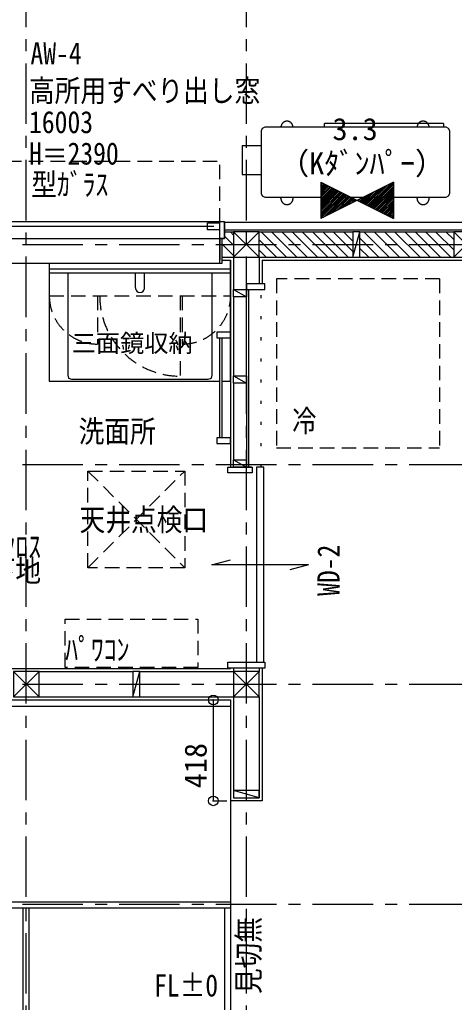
# Model space of a CAD drawing. Units: millimetres at full size, sheet at 1:50. Extents: x -16792 to 54909, y -26252 to 25759.
# Drawn here: x -2454 to -656, y 412 to 4480 of the extents above; entities that cross this region are included whole.
import ezdxf
from ezdxf.enums import TextEntityAlignment as Align

# ---------------------------------------------------------------- set-up
doc = ezdxf.new("R2010")
doc.units = ezdxf.units.MM
doc.header["$LTSCALE"] = 50
doc.header["$PDMODE"] = 32
doc.header["$PDSIZE"] = 40
for name, pattern in [('CHAIN1', [8, 5, -1, 1, -1]), ('DASHED1', [1.8, 1.2, -0.6]), ('DOTTED', [1.75, 0.25, -1.5])]:
    doc.linetypes.add(name, pattern=pattern)
for name, color, linetype, lineweight in [('3-1_通り芯・通り番号', 7, 'Continuous', 13), ('3-2_柱(黄)', 4, 'Continuous', 5), ('3-3_仕上線(黄)', 3, 'Continuous', 20), ('3-4_下地・間柱(水色)', 4, 'Continuous', 5), ('3-5_サッシ・室内建具', 7, 'Continuous', 13), ('3-6_住宅設備・造作', 4, 'Continuous', 5), ('3-7_家具点線', 4, 'DASHED1', 5), ('3-8_ハッチング', 1, 'Continuous', 9), ('3-9_建築設備', 5, 'Continuous', 13), ('3-A_文字', 7, 'Continuous', 13), ('3-F_寸法・方位', 7, 'Continuous', 13), ('C-0', 6, 'Continuous', 13)]:
    doc.layers.add(name, color=color, linetype=linetype, lineweight=lineweight)
doc.layers.add('C-A', color=6, linetype='Continuous')
doc.styles.add('ＭＳ ゴシック', font='')
doc.styles.get('ＭＳ ゴシック').set_extended_font_data('MS Gothic')

msp = doc.modelspace()

# ---------------------------------------------------------------- linework, layer by layer
at = {"layer": '3-1_通り芯・通り番号', "color": 1, "linetype": 'CHAIN1', "lineweight": 9}
for p, q in [((-2426.26, -5551.2), (-2426.26, 6242.32)), ((-1516.26, -5551.2), (-1516.26, 6242.32)), ((-7242.18, 3548.8), (4082.32, 3548.8)), ((-7242.18, 2638.8), (4082.32, 2638.8)), ((-7242.18, 1728.8), (4082.32, 1728.8)), ((-7242.18, 818.8), (4082.32, 818.8))]:
    msp.add_line(p, q, dxfattribs=at)
at = {"layer": '3-2_柱(黄)'}
for p, q in [((-1568.76, 3601.3), (-1463.76, 3496.3)), ((-1463.76, 3601.3), (-1568.76, 3496.3)), ((-658.76, 3601.3), (-553.76, 3496.3)), ((-553.76, 3601.3), (-658.76, 3496.3)), ((-2478.76, 1781.3), (-2373.76, 1676.3)), ((-2373.76, 1781.3), (-2478.76, 1676.3)), ((-1568.76, 1781.3), (-1463.76, 1676.3)), ((-1463.76, 1781.3), (-1568.76, 1676.3))]:
    msp.add_line(p, q, dxfattribs=at)
at = {"layer": '3-2_柱(黄)', "color": 3, "lineweight": 20}
for points in [[(-1568.76, 3601.3), (-1568.76, 3496.3), (-1463.76, 3496.3), (-1463.76, 3601.3)], [(-658.76, 3601.3), (-658.76, 3496.3), (-553.76, 3496.3), (-553.76, 3601.3)], [(-2478.76, 1781.3), (-2478.76, 1676.3), (-2373.76, 1676.3), (-2373.76, 1781.3)], [(-1568.76, 1781.3), (-1568.76, 1676.3), (-1463.76, 1676.3), (-1463.76, 1781.3)]]:
    msp.add_lwpolyline(points, close=True, dxfattribs=at)
at = {"layer": '3-3_仕上線(黄)'}
for p, q in [((-1606.26, 3641.3), (-1516.26, 3641.3)), ((-1516.26, 3641.3), (-606.26, 3641.3)), ((-1616.26, 3483.8), (-1581.26, 3483.8)), ((-1581.26, 3483.8), (-1581.26, 2627.3)), ((-1451.26, 3483.8), (-1451.26, 3386.9)), ((-1451.26, 3483.8), (-606.26, 3483.8)), ((-1581.26, 1819.9), (-1581.26, 1819.8)), ((-1581.26, 1795.8), (-1581.26, 1793.8)), ((-1451.26, 1795.8), (-1451.26, 1728.8)), ((-1451.26, 1728.8), (-1451.26, 1246.3)), ((-1451.26, 1246.3), (-1581.26, 1246.3))]:
    msp.add_line(p, q, dxfattribs=at)
for points in [[(-3271.26, 1793.8), (-2426.26, 1793.8), (-1581.26, 1793.8)], [(-4169.26, 1663.8), (-1581.26, 1663.8), (-1581.26, 1246.3)]]:
    msp.add_lwpolyline(points, dxfattribs=at)
at = {"layer": '3-4_下地・間柱(水色)'}
for p, q in [((-1606.26, 3610.3), (-1516.26, 3610.3)), ((-1606.26, 3601.3), (-1568.76, 3601.3)), ((-1516.26, 3610.3), (-606.26, 3610.3)), ((-1463.76, 3601.3), (-1076.26, 3601.3)), ((-1076.26, 3496.3), (-1046.26, 3601.3)), ((-1046.26, 3601.3), (-1076.26, 3601.3)), ((-1076.26, 3601.3), (-1076.26, 3496.3)), ((-1046.26, 3496.3), (-1046.26, 3601.3)), ((-1046.26, 3601.3), (-658.76, 3601.3)), ((-1591.26, 3496.3), (-1568.76, 3496.3)), ((-1568.76, 3496.3), (-1568.76, 3362.8)), ((-1463.76, 3496.3), (-1076.26, 3496.3)), ((-1463.76, 3496.3), (-1463.76, 3386.9)), ((-1076.26, 3496.3), (-1046.26, 3496.3)), ((-1046.26, 3496.3), (-658.76, 3496.3)), ((-1568.76, 3332.8), (-1568.76, 3005.55)), ((-1568.76, 2975.55), (-1568.76, 2657.3)), ((-1568.76, 1819.9), (-1568.76, 1819.8)), ((-1568.76, 1795.8), (-1568.76, 1781.3)), ((-1463.76, 1795.8), (-1463.76, 1781.3)), ((-2373.76, 1781.3), (-1986.26, 1781.3)), ((-1986.26, 1676.3), (-1956.26, 1781.3)), ((-1956.26, 1781.3), (-1986.26, 1781.3)), ((-1986.26, 1781.3), (-1986.26, 1676.3)), ((-1956.26, 1781.3), (-1568.76, 1781.3)), ((-1956.26, 1676.3), (-1956.26, 1781.3)), ((-2373.76, 1676.3), (-1986.26, 1676.3)), ((-1986.26, 1676.3), (-1956.26, 1676.3)), ((-1956.26, 1676.3), (-1568.76, 1676.3)), ((-1568.76, 1676.3), (-1568.76, 1258.8)), ((-1463.76, 1676.3), (-1463.76, 1258.8)), ((-1463.76, 1288.8), (-1568.76, 1288.8)), ((-1463.76, 1258.8), (-1463.76, 1288.8)), ((-1581.26, 1246.3), (-1581.26, -948.7)), ((-1568.76, 1258.8), (-1463.76, 1258.8)), ((-3321.26, 803.8), (-1581.26, 803.8)), ((-2441.26, 803.8), (-2441.26, -936.2))]:
    msp.add_line(p, q, dxfattribs=at)
at = {"layer": '3-4_下地・間柱(水色)', "color": 1, "lineweight": 9}
for p, q in [((-3321.26, 1638.8), (-1581.26, 1638.8)), ((-3321.26, 828.8), (-1581.26, 828.8)), ((-2416.26, 803.8), (-2416.26, -936.2)), ((-1606.26, 803.8), (-1606.26, -936.2))]:
    msp.add_line(p, q, dxfattribs=at)
at = {"layer": '3-4_下地・間柱(水色)'}
msp.add_lwpolyline([(-1463.76, 1258.8), (-1568.76, 1288.8), (-1568.76, 1258.8)], dxfattribs=at)
at = {"layer": '3-5_サッシ・室内建具', "linetype": 'DASHED1'}
msp.add_line((-1626.26, 3639.3), (-1626.26, 3894.3), dxfattribs=at)
at = {"layer": '3-5_サッシ・室内建具'}
for p, q in [((-3246.26, 3644.3), (-1626.26, 3644.3)), ((-3201.26, 3624.3), (-1651.26, 3624.3)), ((-1676.26, 3639.3), (-1626.26, 3639.3)), ((-1626.26, 3644.3), (-1606.26, 3644.3)), ((-1626.26, 3471.8), (-1626.26, 3644.3)), ((-1606.26, 3574.3), (-1606.26, 3644.3)), ((-1606.26, 3641.3), (-1606.26, 3632.3)), ((-1606.26, 3641.3), (-1606.26, 3574.3)), ((-3246.26, 3574.3), (-1626.26, 3574.3)), ((-1626.26, 3574.3), (-1606.26, 3574.3)), ((-1606.26, 3574.3), (-1626.26, 3574.3)), ((-1626.26, 3574.3), (-1626.26, 3483.8)), ((-3236.26, 3471.8), (-1616.26, 3471.8)), ((-1515.26, 3386.8), (-1515.26, 3362.8)), ((-1439.26, 3386.8), (-1515.26, 3386.8)), ((-1439.26, 3362.8), (-1439.26, 3386.8)), ((-1568.76, 3332.8), (-1568.76, 3362.8)), ((-1568.76, 3362.8), (-1495.26, 3362.8)), ((-1568.76, 3362.8), (-1515.26, 3332.8)), ((-1515.26, 3362.8), (-1515.26, 3332.8)), ((-1505.26, 2627.3), (-1505.26, 3362.8)), ((-1495.26, 3362.8), (-1439.26, 3362.8)), ((-1515.26, 3332.8), (-1568.76, 3332.8)), ((-1515.26, 3005.55), (-1515.26, 3326.07)), ((-1568.76, 2975.55), (-1568.76, 3005.55)), ((-1568.76, 3005.55), (-1515.26, 2975.55)), ((-1515.26, 2975.55), (-1515.26, 2657.3)), ((-1568.76, 2657.3), (-1515.26, 2627.3)), ((-1593.26, 2603.3), (-1593.26, 2627.3)), ((-1593.26, 2627.3), (-1492.12, 2627.3)), ((-1492.12, 2603.3), (-1593.26, 2603.3)), ((-1492.12, 2627.3), (-1492.12, 2603.3)), ((-1444.26, 2627.3), (-1474.26, 2627.3)), ((-1474.26, 2627.3), (-1474.26, 1819.8)), ((-1444.26, 1819.8), (-1444.26, 2627.3)), ((-1659.26, 2223.55), (-1581.98, 2244.26)), ((-1259.26, 2223.55), (-1659.26, 2223.55)), ((-1259.26, 2223.55), (-1336.53, 2202.85)), ((-1593.26, 1795.8), (-1593.26, 1819.8)), ((-1439.26, 1795.8), (-1593.26, 1795.8))]:
    msp.add_line(p, q, dxfattribs=at)
at = {"layer": '3-5_サッシ・室内建具', "linetype": 'DOTTED'}
msp.add_line((-1454.26, 2627.3), (-1454.26, 3362.8), dxfattribs=at)
at = {"layer": '3-5_サッシ・室内建具', "linetype": 'DASHED1'}
msp.add_lwpolyline([(-3226.26, 3644.3), (-3226.26, 3894.3), (-1626.26, 3894.3)], dxfattribs=at)
at = {"layer": '3-5_サッシ・室内建具'}
for points in [[(-1626.26, 3609.3), (-1676.26, 3609.3), (-1676.26, 3639.3)], [(-1626.26, 3471.8), (-1616.26, 3471.8), (-1616.26, 3574.3)], [(-1568.76, 3005.55), (-1515.26, 3005.55), (-1515.26, 2975.55), (-1568.76, 2975.55)], [(-1495.26, 2627.3), (-1568.76, 2627.3), (-1568.76, 2657.3)], [(-1568.76, 2657.3), (-1515.26, 2657.3), (-1515.26, 2627.3)], [(-1593.26, 1819.8), (-1439.26, 1819.8), (-1439.26, 1795.8)]]:
    msp.add_lwpolyline(points, dxfattribs=at)
at = {"layer": '3-6_住宅設備・造作'}
for p, q in [((-690.17, 4034.3), (-1440.17, 4034.3)), ((-1347.81, 4059.3), (-1348.53, 4059.3)), ((-700.17, 4049.3), (-1193.17, 4049.3)), ((-1193.17, 4034.3), (-1193.17, 4049.3)), ((-700.17, 4049.3), (-700.17, 4034.3)), ((-1533.17, 3959.3), (-1533.17, 3839.3)), ((-1533.17, 3959.3), (-1455.17, 3959.3)), ((-1533.17, 3839.3), (-1455.17, 3839.3)), ((-1373.17, 3739.3), (-1373.17, 3745.3)), ((-1323.18, 3738.58), (-1323.18, 3745.3)), ((-810.17, 3739.3), (-810.17, 3745.3)), ((-760.18, 3738.58), (-760.18, 3745.3)), ((-1348.53, 3714.3), (-1347.81, 3714.3)), ((-2331.26, 3471.8), (-2331.26, 2983.8)), ((-1581.26, 2983.8), (-1581.26, 3483.8)), ((-2331.26, 3448.47), (-1581.26, 3448.47)), ((-2331.26, 3431.31), (-1581.26, 3431.31)), ((-2331.26, 2983.8), (-1627.71, 2983.8)), ((-1617.71, 2983.8), (-1581.26, 2983.8))]:
    msp.add_line(p, q, dxfattribs=at)
at = {"layer": '3-6_住宅設備・造作', "linetype": 'DASHED1'}
for p, q in [((-2331.26, 3336.8), (-1581.26, 3336.8)), ((-2131.26, 3336.8), (-2131.26, 3136.8)), ((-1790.02, 3336.8), (-1790.02, 3004.16)), ((-1781.26, 3336.8), (-1781.26, 3136.8)), ((-2171.26, 2611.3), (-1771.26, 2211.3)), ((-2171.26, 2211.3), (-1771.26, 2611.3))]:
    msp.add_line(p, q, dxfattribs=at)
at = {"layer": '3-6_住宅設備・造作'}
for points in [[(-1440.17, 4034.3), (-1450.17, 4029.3), (-1455.17, 4019.3)], [(-1370.87, 4044.78), (-1371.16, 4044.12), (-1371.43, 4043.45), (-1371.69, 4042.78), (-1371.92, 4042.1), (-1372.14, 4041.41), (-1372.33, 4040.71), (-1372.51, 4040.01), (-1372.66, 4039.31), (-1372.79, 4038.6), (-1372.91, 4037.89), (-1373, 4037.18), (-1373.07, 4036.46), (-1373.13, 4035.74), (-1373.16, 4035.02), (-1373.17, 4034.3)], [(-1348.53, 4059.3), (-1349.25, 4059.28), (-1349.97, 4059.24), (-1350.69, 4059.17), (-1351.4, 4059.09), (-1352.11, 4058.99), (-1352.82, 4058.86), (-1353.53, 4058.72), (-1354.23, 4058.56), (-1354.93, 4058.37), (-1355.62, 4058.17), (-1356.3, 4057.94), (-1356.98, 4057.7), (-1357.65, 4057.43), (-1358.31, 4057.15), (-1358.97, 4056.85), (-1359.61, 4056.53), (-1360.25, 4056.19), (-1360.88, 4055.83), (-1361.49, 4055.46), (-1362.09, 4055.06), (-1362.69, 4054.65), (-1363.27, 4054.23), (-1363.84, 4053.78), (-1364.39, 4053.32), (-1364.93, 4052.85), (-1365.46, 4052.36), (-1365.97, 4051.85), (-1366.47, 4051.33), (-1366.95, 4050.8), (-1367.42, 4050.25), (-1367.87, 4049.69), (-1368.31, 4049.11), (-1368.73, 4048.53), (-1369.13, 4047.93), (-1369.51, 4047.32), (-1369.88, 4046.7), (-1370.23, 4046.07), (-1370.56, 4045.43), (-1370.87, 4044.78)], [(-1337.37, 4056.85), (-1338.02, 4057.15), (-1338.68, 4057.43), (-1339.35, 4057.7), (-1340.03, 4057.94), (-1340.72, 4058.17), (-1341.41, 4058.37), (-1342.1, 4058.56), (-1342.81, 4058.72), (-1343.51, 4058.86), (-1344.22, 4058.99), (-1344.93, 4059.09), (-1345.65, 4059.17), (-1346.37, 4059.24), (-1347.09, 4059.28), (-1347.81, 4059.3)], [(-1323.17, 4034.3), (-1323.18, 4035.02), (-1323.21, 4035.74), (-1323.26, 4036.46), (-1323.33, 4037.18), (-1323.43, 4037.89), (-1323.54, 4038.6), (-1323.67, 4039.31), (-1323.83, 4040.01), (-1324, 4040.71), (-1324.2, 4041.41), (-1324.41, 4042.1), (-1324.65, 4042.78), (-1324.9, 4043.45), (-1325.18, 4044.12), (-1325.47, 4044.78), (-1325.78, 4045.43), (-1326.11, 4046.07), (-1326.46, 4046.7), (-1326.82, 4047.32), (-1327.21, 4047.93), (-1327.61, 4048.53), (-1328.03, 4049.11), (-1328.46, 4049.69), (-1328.91, 4050.25), (-1329.38, 4050.8), (-1329.86, 4051.33), (-1330.36, 4051.85), (-1330.88, 4052.36), (-1331.4, 4052.85), (-1331.95, 4053.32), (-1332.5, 4053.78), (-1333.07, 4054.23), (-1333.65, 4054.65), (-1334.24, 4055.06), (-1334.85, 4055.46), (-1335.46, 4055.83), (-1336.09, 4056.19), (-1336.72, 4056.53), (-1337.37, 4056.85)], [(-807.87, 4044.78), (-808.16, 4044.12), (-808.43, 4043.45), (-808.69, 4042.78), (-808.92, 4042.1), (-809.14, 4041.41), (-809.33, 4040.71), (-809.51, 4040.01), (-809.66, 4039.31), (-809.79, 4038.6), (-809.91, 4037.89), (-810, 4037.18), (-810.07, 4036.46), (-810.13, 4035.74), (-810.16, 4035.02), (-810.17, 4034.3)], [(-785.53, 4059.3), (-786.25, 4059.28), (-786.97, 4059.24), (-787.69, 4059.17), (-788.4, 4059.09), (-789.11, 4058.99), (-789.82, 4058.86), (-790.53, 4058.72), (-791.23, 4058.56), (-791.93, 4058.37), (-792.62, 4058.17), (-793.3, 4057.94), (-793.98, 4057.7), (-794.65, 4057.43), (-795.31, 4057.15), (-795.97, 4056.85), (-796.61, 4056.53), (-797.25, 4056.19), (-797.88, 4055.83), (-798.49, 4055.46), (-799.09, 4055.06), (-799.69, 4054.65), (-800.27, 4054.23), (-800.84, 4053.78), (-801.39, 4053.32), (-801.93, 4052.85), (-802.46, 4052.36), (-802.97, 4051.85), (-803.47, 4051.33), (-803.95, 4050.8), (-804.42, 4050.25), (-804.87, 4049.69), (-805.31, 4049.11), (-805.73, 4048.53), (-806.13, 4047.93), (-806.51, 4047.32), (-806.88, 4046.7), (-807.23, 4046.07), (-807.56, 4045.43), (-807.87, 4044.78)], [(-774.37, 4056.85), (-775.02, 4057.15), (-775.68, 4057.43), (-776.35, 4057.7), (-777.03, 4057.94), (-777.72, 4058.17), (-778.41, 4058.37), (-779.1, 4058.56), (-779.81, 4058.72), (-780.51, 4058.86), (-781.22, 4058.99), (-781.93, 4059.09), (-782.65, 4059.17), (-783.37, 4059.24), (-784.09, 4059.28), (-784.81, 4059.3), (-785.53, 4059.3)], [(-760.17, 4034.3), (-760.18, 4035.02), (-760.21, 4035.74), (-760.26, 4036.46), (-760.33, 4037.18), (-760.43, 4037.89), (-760.54, 4038.6), (-760.67, 4039.31), (-760.83, 4040.01), (-761, 4040.71), (-761.2, 4041.41), (-761.41, 4042.1), (-761.65, 4042.78), (-761.9, 4043.45), (-762.18, 4044.12), (-762.47, 4044.78), (-762.78, 4045.43), (-763.11, 4046.07), (-763.46, 4046.7), (-763.82, 4047.32), (-764.21, 4047.93), (-764.61, 4048.53), (-765.03, 4049.11), (-765.46, 4049.69), (-765.91, 4050.25), (-766.38, 4050.8), (-766.86, 4051.33), (-767.36, 4051.85), (-767.88, 4052.36), (-768.4, 4052.85), (-768.95, 4053.32), (-769.5, 4053.78), (-770.07, 4054.23), (-770.65, 4054.65), (-771.24, 4055.06), (-771.85, 4055.46), (-772.46, 4055.83), (-773.09, 4056.19), (-773.72, 4056.53), (-774.37, 4056.85)], [(-690.17, 3745.3), (-680.17, 3750.3), (-675.17, 3760.3), (-675.17, 4019.3), (-680.17, 4029.3), (-690.17, 4034.3)], [(-1455.17, 4019.3), (-1455.17, 3760.3), (-1450.17, 3750.3), (-1440.17, 3745.3), (-690.17, 3745.3)], [(-1373.17, 3739.3), (-1373.16, 3738.58), (-1373.13, 3737.86), (-1373.07, 3737.14), (-1373, 3736.43), (-1372.91, 3735.71), (-1372.79, 3735), (-1372.66, 3734.29), (-1372.51, 3733.59), (-1372.33, 3732.89), (-1372.14, 3732.2), (-1371.92, 3731.51), (-1371.69, 3730.83), (-1371.43, 3730.15), (-1371.16, 3729.49), (-1370.87, 3728.83), (-1370.56, 3728.18), (-1370.23, 3727.54), (-1369.88, 3726.91), (-1369.51, 3726.29), (-1369.13, 3725.68), (-1368.73, 3725.08), (-1368.31, 3724.49), (-1367.87, 3723.92), (-1367.42, 3723.35), (-1366.95, 3722.81), (-1366.47, 3722.27), (-1365.97, 3721.75), (-1365.46, 3721.25), (-1364.93, 3720.76), (-1364.39, 3720.28), (-1363.84, 3719.82), (-1363.27, 3719.38), (-1362.69, 3718.95), (-1362.09, 3718.54), (-1361.49, 3718.15), (-1360.88, 3717.77), (-1360.25, 3717.41), (-1359.61, 3717.08), (-1358.97, 3716.76)], [(-1358.97, 3716.76), (-1358.31, 3716.45), (-1357.65, 3716.17), (-1356.98, 3715.91), (-1356.3, 3715.66), (-1355.62, 3715.44), (-1354.93, 3715.23), (-1354.23, 3715.05), (-1353.53, 3714.88), (-1352.82, 3714.74), (-1352.11, 3714.62), (-1351.4, 3714.51), (-1350.69, 3714.43), (-1349.97, 3714.37), (-1349.25, 3714.32), (-1348.53, 3714.3)], [(-1347.81, 3714.3), (-1347.09, 3714.32), (-1346.37, 3714.37), (-1345.65, 3714.43), (-1344.93, 3714.51), (-1344.22, 3714.62), (-1343.51, 3714.74), (-1342.81, 3714.88), (-1342.1, 3715.05), (-1341.41, 3715.23), (-1340.72, 3715.44), (-1340.03, 3715.66), (-1339.35, 3715.91), (-1338.68, 3716.17), (-1338.02, 3716.45), (-1337.37, 3716.76), (-1336.72, 3717.08), (-1336.09, 3717.41), (-1335.46, 3717.77), (-1334.85, 3718.15), (-1334.24, 3718.54), (-1333.65, 3718.95), (-1333.07, 3719.38), (-1332.5, 3719.82), (-1331.95, 3720.28), (-1331.4, 3720.76), (-1330.88, 3721.25), (-1330.36, 3721.75), (-1329.86, 3722.27), (-1329.38, 3722.81), (-1328.91, 3723.35), (-1328.46, 3723.92), (-1328.03, 3724.49), (-1327.61, 3725.08), (-1327.21, 3725.68), (-1326.82, 3726.29), (-1326.46, 3726.91), (-1326.11, 3727.54), (-1325.78, 3728.18), (-1325.47, 3728.83)], [(-1325.47, 3728.83), (-1325.18, 3729.49), (-1324.9, 3730.15), (-1324.65, 3730.83), (-1324.41, 3731.51), (-1324.2, 3732.2), (-1324, 3732.89), (-1323.83, 3733.59), (-1323.67, 3734.29), (-1323.54, 3735), (-1323.43, 3735.71), (-1323.33, 3736.43), (-1323.26, 3737.14), (-1323.21, 3737.86), (-1323.18, 3738.58), (-1323.17, 3739.3)], [(-810.17, 3739.3), (-810.16, 3738.58), (-810.13, 3737.86), (-810.07, 3737.14), (-810, 3736.43), (-809.91, 3735.71), (-809.79, 3735), (-809.66, 3734.29), (-809.51, 3733.59), (-809.33, 3732.89), (-809.14, 3732.2), (-808.92, 3731.51), (-808.69, 3730.83), (-808.43, 3730.15), (-808.16, 3729.49), (-807.87, 3728.83), (-807.56, 3728.18), (-807.23, 3727.54), (-806.88, 3726.91), (-806.51, 3726.29), (-806.13, 3725.68), (-805.73, 3725.08), (-805.31, 3724.49), (-804.87, 3723.92), (-804.42, 3723.35), (-803.95, 3722.81), (-803.47, 3722.27), (-802.97, 3721.75), (-802.46, 3721.25), (-801.93, 3720.76), (-801.39, 3720.28), (-800.84, 3719.82), (-800.27, 3719.38), (-799.69, 3718.95), (-799.09, 3718.54), (-798.49, 3718.15), (-797.88, 3717.77), (-797.25, 3717.41), (-796.61, 3717.08), (-795.97, 3716.76)], [(-795.97, 3716.76), (-795.31, 3716.45), (-794.65, 3716.17), (-793.98, 3715.91), (-793.3, 3715.66), (-792.62, 3715.44), (-791.93, 3715.23), (-791.23, 3715.05), (-790.53, 3714.88), (-789.82, 3714.74), (-789.11, 3714.62), (-788.4, 3714.51), (-787.69, 3714.43), (-786.97, 3714.37), (-786.25, 3714.32), (-785.53, 3714.3), (-784.81, 3714.3)], [(-784.81, 3714.3), (-784.09, 3714.32), (-783.37, 3714.37), (-782.65, 3714.43), (-781.93, 3714.51), (-781.22, 3714.62), (-780.51, 3714.74), (-779.81, 3714.88), (-779.1, 3715.05), (-778.41, 3715.23), (-777.72, 3715.44), (-777.03, 3715.66), (-776.35, 3715.91), (-775.68, 3716.17), (-775.02, 3716.45), (-774.37, 3716.76), (-773.72, 3717.08), (-773.09, 3717.41), (-772.46, 3717.77), (-771.85, 3718.15), (-771.24, 3718.54), (-770.65, 3718.95), (-770.07, 3719.38), (-769.5, 3719.82), (-768.95, 3720.28), (-768.4, 3720.76), (-767.88, 3721.25), (-767.36, 3721.75), (-766.86, 3722.27), (-766.38, 3722.81), (-765.91, 3723.35), (-765.46, 3723.92), (-765.03, 3724.49), (-764.61, 3725.08), (-764.21, 3725.68), (-763.82, 3726.29), (-763.46, 3726.91), (-763.11, 3727.54), (-762.78, 3728.18), (-762.47, 3728.83)], [(-762.47, 3728.83), (-762.18, 3729.49), (-761.9, 3730.15), (-761.65, 3730.83), (-761.41, 3731.51), (-761.2, 3732.2), (-761, 3732.89), (-760.83, 3733.59), (-760.67, 3734.29), (-760.54, 3735), (-760.43, 3735.71), (-760.33, 3736.43), (-760.26, 3737.14), (-760.21, 3737.86), (-760.18, 3738.58), (-760.17, 3739.3)], [(-2255.1, 3431.31), (-2255.1, 3008.76), (-2251.75, 2996.09), (-2238.79, 2991.02), (-1673.73, 2991.02), (-1660.76, 2996.09), (-1657.42, 3008.76), (-1657.42, 3431.31)], [(-1975.39, 3431.31), (-1975.39, 3375.35), (-1974.42, 3365.44), (-1971.74, 3359.42), (-1969, 3355.55), (-1963.37, 3351.43), (-1956.26, 3349.95), (-1949.15, 3351.43), (-1943.52, 3355.55), (-1940.77, 3359.42), (-1938.1, 3365.44), (-1937.13, 3375.35), (-1937.13, 3431.31)]]:
    msp.add_lwpolyline(points, dxfattribs=at)
at = {"layer": '3-6_住宅設備・造作', "linetype": 'DASHED1'}
msp.add_lwpolyline([(-2171.26, 2611.3), (-1771.26, 2611.3), (-1771.26, 2211.3), (-2171.26, 2211.3)], close=True, dxfattribs=at)
for centre, radius, start, end in [((-1790.02, 3336.8), 332.64, 180, 270), ((-2131.26, 3336.8), 200, 182.33514, 270), ((-1781.26, 3336.8), 200, 270, 357.66486)]:
    msp.add_arc(centre, radius, start, end, dxfattribs=at)
at = {"layer": '3-7_家具点線'}
for p in [(-716.71, 3407.15), (-1391.71, 2707.15)]:
    msp.add_line(p, (-716.71, 2707.15), dxfattribs=at)
msp.add_lwpolyline([(-716.71, 3407.15), (-1391.71, 3407.15), (-1391.71, 2707.15)], dxfattribs=at)
at = {"layer": '3-8_ハッチング'}
for p, q in [((-1606.26, 3583.37), (-1568.76, 3545.87)), ((-1581.26, 3600.8), (-1568.76, 3588.3)), ((-1454.49, 3601.3), (-1349.49, 3496.3)), ((-1412.06, 3601.3), (-1307.06, 3496.3)), ((-1369.63, 3601.3), (-1264.63, 3496.3)), ((-1327.21, 3601.3), (-1222.21, 3496.3)), ((-1284.78, 3601.3), (-1179.78, 3496.3)), ((-1242.35, 3601.3), (-1137.35, 3496.3)), ((-1199.93, 3601.3), (-1094.93, 3496.3)), ((-1157.5, 3601.3), (-1076.26, 3520.06)), ((-1115.07, 3601.3), (-1076.26, 3562.49)), ((-1030.22, 3601.3), (-925.22, 3496.3)), ((-987.79, 3601.3), (-882.79, 3496.3)), ((-945.37, 3601.3), (-840.37, 3496.3)), ((-902.94, 3601.3), (-797.94, 3496.3)), ((-860.52, 3601.3), (-755.52, 3496.3)), ((-818.09, 3601.3), (-713.09, 3496.3)), ((-775.66, 3601.3), (-670.66, 3496.3)), ((-733.24, 3601.3), (-658.76, 3526.82)), ((-690.81, 3601.3), (-658.76, 3569.25)), ((-1616.26, 3550.94), (-1568.76, 3503.44)), ((-1463.76, 3568.15), (-1391.91, 3496.3)), ((-1046.26, 3574.91), (-967.65, 3496.3)), ((-1463.76, 3525.72), (-1434.34, 3496.3)), ((-1046.26, 3532.49), (-1010.07, 3496.3)), ((-1616.26, 3496.3), (-1568.76, 3496.3)), ((-1463.76, 3496.3), (-1076.26, 3496.3)), ((-1046.26, 3496.3), (-658.76, 3496.3))]:
    msp.add_line(p, q, dxfattribs=at)
at = {"layer": '3-9_建築設備', "linetype": 'DASHED1'}
msp.add_lwpolyline([(-2266.26, 1798.8), (-2266.26, 1998.8), (-1716.26, 1998.8), (-1716.26, 1798.8)], close=True, dxfattribs=at)
at = {"layer": '3-A_文字'}
for p, q in [((-1627.71, 3162.69), (-1627.71, 2748.69)), ((-1617.71, 3162.69), (-1617.71, 2748.69))]:
    msp.add_line(p, q, dxfattribs=at)
for points in [[(-1637.71, 3162.69), (-1581.71, 3162.69), (-1581.71, 3186.69), (-1637.71, 3186.69)], [(-1637.71, 2724.69), (-1581.71, 2724.69), (-1581.71, 2748.69), (-1637.71, 2748.69)]]:
    msp.add_lwpolyline(points, close=True, dxfattribs=at)
at = {"layer": '3-F_寸法・方位'}
for p, q in [((-1652.82, 1663.8), (-1652.82, 1246.3)), ((-1652.82, 1246.3), (-1596.5, 1246.3))]:
    msp.add_line(p, q, dxfattribs=at)
for p in [(-1652.82, 1663.8), (-1652.82, 1246.3)]:
    msp.add_point(p, dxfattribs=at)
at = {"layer": 'C-0'}
for p, q in [((-908.2, 3806.86), (-1208.2, 3656.86)), ((-1208.2, 3806.86), (-1208.2, 3656.86)), ((-1208.2, 3806.86), (-908.2, 3656.86)), ((-1208.2, 3800.78), (-1204.15, 3804.83)), ((-1208.2, 3793.71), (-1199.44, 3802.47)), ((-1208.2, 3786.64), (-1194.73, 3800.12)), ((-1208.2, 3779.57), (-1190.01, 3797.76)), ((-1208.2, 3772.5), (-1185.3, 3795.4)), ((-1208.2, 3765.43), (-1180.58, 3793.05)), ((-1208.2, 3758.36), (-1175.87, 3790.69)), ((-1208.2, 3751.29), (-1171.16, 3788.33)), ((-1208.2, 3744.22), (-1166.44, 3785.98)), ((-1208.2, 3737.14), (-1161.73, 3783.62)), ((-1020.31, 3712.91), (-944.51, 3788.7)), ((-1015.59, 3710.55), (-930.37, 3795.77)), ((-1010.88, 3708.19), (-916.23, 3802.84)), ((-1006.16, 3705.84), (-908.2, 3803.8)), ((-1001.45, 3703.48), (-908.2, 3796.73)), ((-996.74, 3701.12), (-908.2, 3789.66)), ((-992.02, 3698.77), (-908.2, 3782.59)), ((-908.2, 3806.86), (-908.2, 3656.86)), ((-1208.2, 3730.07), (-1157.01, 3781.26)), ((-1208.2, 3723), (-1152.3, 3778.9)), ((-1208.2, 3715.93), (-1147.58, 3776.55)), ((-1208.2, 3708.86), (-1142.87, 3774.19)), ((-1208.2, 3701.79), (-1138.16, 3771.83)), ((-1208.2, 3694.72), (-1133.44, 3769.48)), ((-1208.2, 3687.65), (-1128.73, 3767.12)), ((-1208.2, 3680.58), (-1124.01, 3764.76)), ((-1208.2, 3673.5), (-1119.3, 3762.41)), ((-1208.2, 3666.43), (-1114.59, 3760.05)), ((-1208.2, 3659.36), (-1109.87, 3757.69)), ((-1199.07, 3661.42), (-1105.16, 3755.33)), ((-1184.93, 3668.49), (-1100.44, 3752.98)), ((-1170.79, 3675.56), (-1095.73, 3750.62)), ((-1156.65, 3682.63), (-1091.02, 3748.26)), ((-1142.5, 3689.7), (-1086.3, 3745.91)), ((-1128.36, 3696.77), (-1081.59, 3743.55)), ((-1048.59, 3727.05), (-1029.37, 3746.27)), ((-1043.88, 3724.69), (-1015.23, 3753.34)), ((-1039.16, 3722.34), (-1001.08, 3760.41)), ((-1034.45, 3719.98), (-986.94, 3767.49)), ((-1029.73, 3717.62), (-972.8, 3774.56)), ((-1025.02, 3715.26), (-958.66, 3781.63)), ((-987.31, 3696.41), (-908.2, 3775.51)), ((-982.59, 3694.05), (-908.2, 3768.44)), ((-977.88, 3691.69), (-908.2, 3761.37)), ((-973.17, 3689.34), (-908.2, 3754.3)), ((-968.45, 3686.98), (-908.2, 3747.23)), ((-1114.22, 3703.85), (-1076.87, 3741.19)), ((-1100.08, 3710.92), (-1072.16, 3738.83)), ((-1085.94, 3717.99), (-1067.45, 3736.48)), ((-1071.79, 3725.06), (-1062.73, 3734.12)), ((-1058.02, 3731.76), (-1057.65, 3732.13)), ((-1053.3, 3729.41), (-1043.51, 3739.2)), ((-963.74, 3684.62), (-908.2, 3740.16)), ((-959.02, 3682.27), (-908.2, 3733.09)), ((-954.31, 3679.91), (-908.2, 3726.02)), ((-949.59, 3677.55), (-908.2, 3718.95)), ((-944.88, 3675.2), (-908.2, 3711.87)), ((-940.17, 3672.84), (-908.2, 3704.8)), ((-935.45, 3670.48), (-908.2, 3697.73)), ((-930.74, 3668.12), (-908.2, 3690.66)), ((-926.02, 3665.77), (-908.2, 3683.59)), ((-921.31, 3663.41), (-908.2, 3676.52)), ((-916.6, 3661.05), (-908.2, 3669.45)), ((-911.88, 3658.7), (-908.2, 3662.38))]:
    msp.add_line(p, q, dxfattribs=at)

# ---------------------------------------------------------------- texts
at = {"layer": '3-4_下地・間柱(水色)', "color": 7, "style": 'ＭＳ ゴシック', "width": 0.85}
for s, p in [('AW-4', (-2409.18, 4266.52)), ('高所用すべり出し窓', (-2415.07, 4112.35)), ('16003', (-2415.07, 3982.35))]:
    msp.add_text(s, height=91.64, dxfattribs=at).set_placement(p, align=Align.BOTTOM_LEFT)
at = {"layer": '3-4_下地・間柱(水色)', "color": 7, "style": 'ＭＳ ゴシック'}
msp.add_text('三面鏡収納', height=73.31, dxfattribs=at).set_placement((-2238.3, 3081.7), align=Align.BOTTOM_LEFT)
at = {"layer": '3-9_建築設備', "color": 7, "style": 'ＭＳ ゴシック', "width": 0.85}
msp.add_text('ﾊﾟﾜｺﾝ', height=91.64, dxfattribs=at).set_placement((-2265.32, 1799.34), align=Align.BOTTOM_LEFT)
at = {"layer": '3-A_文字', "style": 'ＭＳ ゴシック'}
for s, width, p in [('H＝2390', 0.85, (-2415.07, 3852.35)), ('型ｶﾞﾗｽ', 0.85, (-2405.75, 3723.78)), ('冷', 0.8, (-1326.41, 2745.69)), ('洗面所', 0.85, (-2209.8, 2702.38)), ('天井点検口', 0.85, (-2205.83, 2336.63)), ('壁:耐水ﾋﾞﾆｰﾙｸﾛｽ', 0.85, (-3162.05, 2225.31)), ('床:耐水合板下地', 0.85, (-3162.05, 2125.31)), ('FL±0', 0.85, (-1897.89, 409.09))]:
    msp.add_text(s, height=91.64, dxfattribs=dict(at, width=width)).set_placement(p, align=Align.BOTTOM_LEFT)
at = {"layer": '3-A_文字', "style": 'ＭＳ ゴシック', "width": 0.85}
for s, p in [('WD-2', (-1103.35, 2094.72)), ('見切無', (-1434.26, 446.82))]:
    msp.add_text(s, height=91.64, rotation=90, dxfattribs=at).set_placement(p, align=Align.BOTTOM_LEFT)
at = {"layer": '3-F_寸法・方位', "style": 'ＭＳ ゴシック'}
msp.add_text('418', height=91.64, rotation=90, dxfattribs=at).set_placement((-1652.82, 1298.8), align=Align.BOTTOM_LEFT)
at = {"layer": 'C-A', "style": 'ＭＳ ゴシック'}
for s, p in [('3.3', (-1159.92, 3953.44)), ('（Kﾀﾞﾝﾊﾟｰ）', (-1381.24, 3811.46))]:
    msp.add_text(s, height=91.64, dxfattribs=at).set_placement(p, align=Align.BOTTOM_LEFT)

doc.saveas('drawing.dxf')
